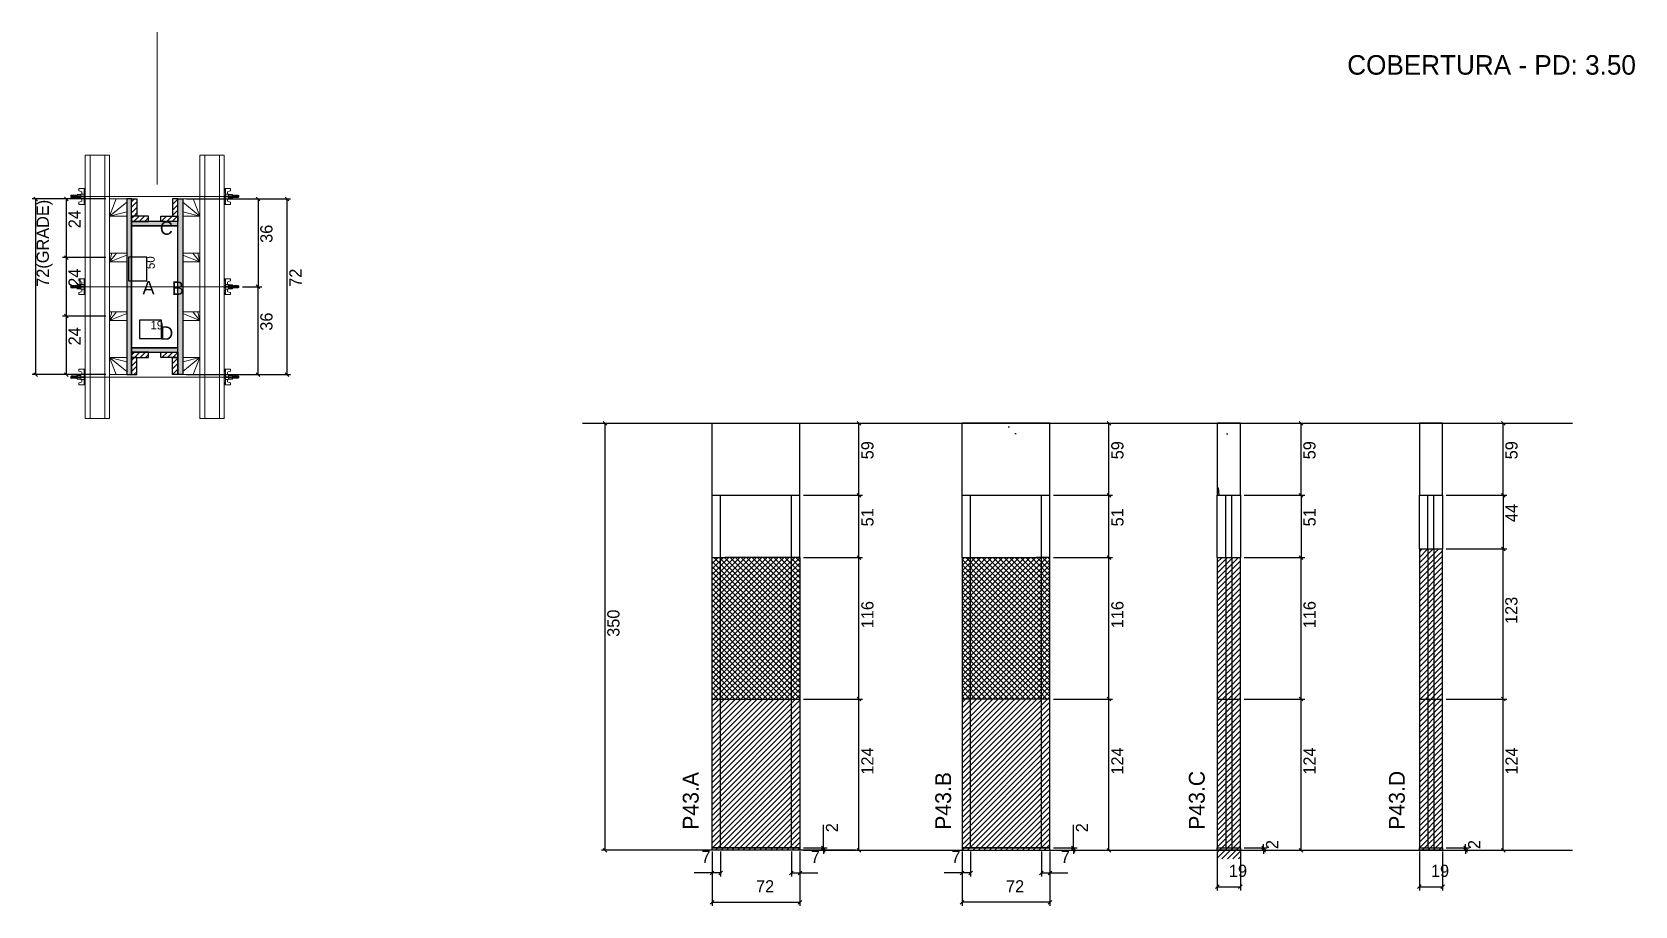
# Model space of a CAD drawing. Header units: metres. Extents: x 6101 to 7414, y 5457 to 6173.
import ezdxf

# ---------------------------------------------------------------- set-up
doc = ezdxf.new("R2010")
doc.units = ezdxf.units.M
for name, color, linetype in [('CHAPA', 7, 'Continuous'), ('COTA', 7, 'Continuous'), ('Hachura', 7, 'Continuous'), ('Madeira', 7, 'Continuous'), ('NIVEL 2° PAV.', 7, 'Continuous'), ('NOMENCLATURA', 7, 'Continuous'), ('Nível', 7, 'Continuous'), ('Painéis', 7, 'Continuous'), ('Perfil Metálico', 7, 'Continuous'), ('SARR_2.2x7', 7, 'Continuous'), ('SARRAFO', 7, 'Continuous'), ('Texto Seção', 7, 'Continuous'), ('TEXTO_GERAL', 7, 'Continuous')]:
    doc.layers.add(name, color=color, linetype=linetype)

msp = doc.modelspace()

# ---------------------------------------------------------------- hatches: boundary and pattern name
at = {"layer": 'COTA'}
h = msp.add_hatch(dxfattribs=at)
h.set_pattern_fill('AR-CONC')
h.paths.add_polyline_path([(6658, 5793.4), (6730, 5793.4), (6730, 5852.4), (6658, 5852.4), (6658, 5793.4)])
h = msp.add_hatch(dxfattribs=at)
h.set_pattern_fill('AR-CONC')
h.paths.add_polyline_path([(6862.9, 5793.4), (6934.9, 5793.4), (6934.9, 5852.4), (6862.9, 5852.4), (6862.9, 5793.4)])
h = msp.add_hatch(dxfattribs=at)
h.set_pattern_fill('AR-CONC')
h.paths.add_polyline_path([(7091.1, 5793.4), (7091.1, 5852.4), (7072.1, 5852.4), (7072.1, 5793.4), (7091.1, 5793.4)])
h = msp.add_hatch(dxfattribs=at)
h.set_pattern_fill('AR-CONC')
h.paths.add_polyline_path([(7256.7, 5793.4), (7256.7, 5852.4), (7237.7, 5852.4), (7237.7, 5793.4), (7256.7, 5793.4), (7256.7, 5793.4)])
at = {"layer": 'Hachura'}
h = msp.add_hatch(color=7, dxfattribs=at)
h.dxf.hatch_style = 1
h.paths.add_polyline_path([(6182.2, 6036.3), (6178.2, 6036.3), (6178.2, 5892.3), (6182.2, 5892.3), (6182.2, 6036.3)])
h = msp.add_hatch(color=7, dxfattribs=at)
h.dxf.hatch_style = 1
h.paths.add_polyline_path([(6182.2, 6036.3), (6178.2, 6036.3), (6178.2, 5892.3), (6182.2, 5892.3), (6182.2, 6036.3)])
h = msp.add_hatch(dxfattribs=at)
h.set_pattern_fill('ANSI31')
h.paths.add_polyline_path([(6182.2, 6022.3), (6186.6, 6022.3), (6186.6, 6036.3), (6182.2, 6036.3), (6182.2, 6022.3)])
h = msp.add_hatch(dxfattribs=at)
h.set_pattern_fill('ANSI31')
h.paths.add_polyline_path([(6220.2, 6022.3), (6215.8, 6022.3), (6215.8, 6036.3), (6220.2, 6036.3), (6220.2, 6022.3)])
h = msp.add_hatch(color=7, dxfattribs=at)
h.dxf.hatch_style = 1
h.paths.add_polyline_path([(6220.2, 6036.3), (6224.2, 6036.3), (6224.2, 5892.3), (6220.2, 5892.3), (6220.2, 6036.3)])
h = msp.add_hatch(color=7, dxfattribs=at)
h.dxf.hatch_style = 1
h.paths.add_polyline_path([(6220.2, 6036.3), (6224.2, 6036.3), (6224.2, 5892.3), (6220.2, 5892.3), (6220.2, 6036.3)])
h = msp.add_hatch(dxfattribs=at)
h.set_pattern_fill('ANSI31')
h.paths.add_polyline_path([(6182.2, 6017.9), (6182.2, 6022.3), (6196.2, 6022.3), (6196.2, 6017.9), (6182.2, 6017.9)])
h = msp.add_hatch(color=7, dxfattribs=at)
h.dxf.hatch_style = 1
h.paths.add_polyline_path([(6220.2, 6014.3), (6220.2, 6017.9), (6182.2, 6017.9), (6182.2, 6014.3), (6220.2, 6014.3)])
h = msp.add_hatch(color=7, dxfattribs=at)
h.dxf.hatch_style = 1
h.paths.add_polyline_path([(6220.2, 6014.3), (6220.2, 6017.9), (6182.2, 6017.9), (6182.2, 6014.3), (6220.2, 6014.3)])
h = msp.add_hatch(dxfattribs=at)
h.set_pattern_fill('ANSI31')
h.paths.add_polyline_path([(6220.2, 6017.9), (6220.2, 6022.3), (6206.2, 6022.3), (6206.2, 6017.9), (6220.2, 6017.9)])
h = msp.add_hatch(color=7, dxfattribs=at)
h.dxf.hatch_style = 1
h.paths.add_polyline_path([(6220.2, 5910.7), (6220.2, 5914.3), (6182.2, 5914.3), (6182.2, 5910.7), (6220.2, 5910.7)])
h = msp.add_hatch(color=7, dxfattribs=at)
h.dxf.hatch_style = 1
h.paths.add_polyline_path([(6220.2, 5910.7), (6220.2, 5914.3), (6182.2, 5914.3), (6182.2, 5910.7), (6220.2, 5910.7)])
h = msp.add_hatch(dxfattribs=at)
h.set_pattern_fill('ANSI31')
h.paths.add_polyline_path([(6182.2, 5906.3), (6182.2, 5910.7), (6196.2, 5910.7), (6196.2, 5906.3), (6182.2, 5906.3)])
h = msp.add_hatch(dxfattribs=at)
h.set_pattern_fill('ANSI31')
h.paths.add_polyline_path([(6182.2, 5906.3), (6186.6, 5906.3), (6186.6, 5892.3), (6182.2, 5892.3), (6182.2, 5906.3)])
h = msp.add_hatch(dxfattribs=at)
h.set_pattern_fill('ANSI31')
h.paths.add_polyline_path([(6220.2, 5906.3), (6220.2, 5910.7), (6206.2, 5910.7), (6206.2, 5906.3), (6220.2, 5906.3)])
h = msp.add_hatch(dxfattribs=at)
h.set_pattern_fill('ANSI31')
h.paths.add_polyline_path([(6220.2, 5906.3), (6215.8, 5906.3), (6215.8, 5892.3), (6220.2, 5892.3), (6220.2, 5906.3)])
h = msp.add_hatch(dxfattribs=at)
h.set_pattern_fill('ANSI37')
h.paths.add_polyline_path([(6730, 5742.4), (6658, 5742.4), (6658, 5626.4), (6730, 5626.4), (6730, 5742.4)])
h = msp.add_hatch(dxfattribs=at)
h.set_pattern_fill('ANSI37')
h.paths.add_polyline_path([(6934.9, 5742.4), (6862.9, 5742.4), (6862.9, 5626.4), (6934.9, 5626.4), (6934.9, 5742.4)])
h = msp.add_hatch(dxfattribs=at)
h.set_pattern_fill('ANSI31')
h.paths.add_polyline_path([(7091.1, 5742.4), (7072.1, 5742.4), (7072.1, 5495.4), (7091.1, 5495.4), (7091.1, 5742.4)])
h = msp.add_hatch(dxfattribs=at)
h.set_pattern_fill('ANSI31')
h.paths.add_polyline_path([(7256.7, 5749.4), (7237.7, 5749.4), (7237.7, 5502.4), (7256.7, 5502.4), (7256.7, 5749.4)])
h = msp.add_hatch(dxfattribs=at)
h.set_pattern_fill('ANSI31')
h.paths.add_polyline_path([(6730, 5626.4), (6658, 5626.4), (6658, 5502.4), (6730, 5502.4), (6730, 5626.4)])
h = msp.add_hatch(dxfattribs=at)
h.set_pattern_fill('ANSI31')
h.paths.add_polyline_path([(6934.9, 5626.4), (6862.9, 5626.4), (6862.9, 5502.4), (6934.9, 5502.4), (6934.9, 5626.4)])

# ---------------------------------------------------------------- linework, layer by layer
at = {"layer": 'CHAPA', "color": 1, "lineweight": 25}
for points in [[(6182.2, 6036.3), (6178.2, 6036.3), (6178.2, 5892.3), (6182.2, 5892.3)], [(6182.2, 6036.3), (6178.2, 6036.3), (6178.2, 5892.3), (6182.2, 5892.3)], [(6220.2, 6036.3), (6224.2, 6036.3), (6224.2, 5892.3), (6220.2, 5892.3)], [(6220.2, 6036.3), (6224.2, 6036.3), (6224.2, 5892.3), (6220.2, 5892.3)], [(6220.2, 6014.3), (6220.2, 6017.9), (6182.2, 6017.9), (6182.2, 6014.3)], [(6220.2, 6014.3), (6220.2, 6017.9), (6182.2, 6017.9), (6182.2, 6014.3)], [(6220.2, 5910.7), (6220.2, 5914.3), (6182.2, 5914.3), (6182.2, 5910.7)], [(6220.2, 5910.7), (6220.2, 5914.3), (6182.2, 5914.3), (6182.2, 5910.7)]]:
    msp.add_lwpolyline(points, close=True, dxfattribs=at)
at = {"layer": 'COTA', "color": 241, "lineweight": 25}
for p, q in [((6161.2, 6036.3), (6100.6, 6036.3)), ((6103.6, 5892.3), (6103.6, 6036.3)), ((6161.2, 6036.3), (6125.6, 6036.3)), ((6128.6, 6036.3), (6128.6, 5988.3)), ((6227.2, 6036.3), (6312.6, 6036.3)), ((6261.2, 6036.3), (6288.9, 6036.3)), ((6285.9, 6036.3), (6285.9, 5964.3)), ((6309.6, 5892.3), (6309.6, 6036.3)), ((6161.2, 5988.3), (6125.6, 5988.3)), ((6161.2, 5988.3), (6125.6, 5988.3)), ((6128.6, 5988.3), (6128.6, 5940.3)), ((6273, 5964.3), (6288.9, 5964.3)), ((6273, 5964.3), (6288.9, 5964.3)), ((6285.9, 5892.3), (6285.9, 5964.3)), ((6161.2, 5940.3), (6125.6, 5940.3)), ((6161.2, 5940.3), (6125.6, 5940.3)), ((6128.6, 5940.3), (6128.6, 5892.3)), ((6161.2, 5892.3), (6100.6, 5892.3)), ((6161.2, 5892.3), (6125.6, 5892.3)), ((6227.2, 5892.3), (6312.6, 5892.3)), ((6261.2, 5892.3), (6288.9, 5892.3)), ((6658, 5793.4), (6658, 5852.4)), ((6658, 5852.4), (6730, 5852.4)), ((6730, 5793.4), (6730, 5852.4)), ((6862.9, 5793.4), (6862.9, 5852.4)), ((6934.9, 5852.4), (6862.9, 5852.4)), ((6934.9, 5793.4), (6934.9, 5852.4))]:
    msp.add_line(p, q, dxfattribs=at)
at = {"layer": 'COTA', "color": 0, "lineweight": 25}
for p, q in [((6105.1, 6034.8), (6102.1, 6037.8)), ((6130.1, 6034.8), (6127.1, 6037.8)), ((6287.4, 6034.8), (6284.4, 6037.8)), ((6311.1, 6034.8), (6308.1, 6037.8)), ((6127.1, 5989.8), (6130.1, 5986.8)), ((6130.1, 5986.8), (6127.1, 5989.8)), ((6287.4, 5962.8), (6284.4, 5965.8)), ((6284.4, 5965.8), (6287.4, 5962.8)), ((6127.1, 5941.8), (6130.1, 5938.8)), ((6130.1, 5938.8), (6127.1, 5941.8)), ((6102.1, 5893.8), (6105.1, 5890.8)), ((6127.1, 5893.8), (6130.1, 5890.8)), ((6284.4, 5893.8), (6287.4, 5890.8)), ((6308.1, 5893.8), (6311.1, 5890.8)), ((6779.9, 5850.9), (6776.9, 5853.9)), ((6984.8, 5850.9), (6981.8, 5853.9)), ((7142.3, 5850.9), (7139.3, 5853.9)), ((7307.9, 5850.9), (7304.9, 5853.9)), ((6776.9, 5794.9), (6779.9, 5791.9)), ((6779.9, 5791.9), (6776.9, 5794.9)), ((6981.8, 5794.9), (6984.8, 5791.9)), ((6984.8, 5791.9), (6981.8, 5794.9)), ((7139.3, 5794.9), (7142.3, 5791.9)), ((7304.9, 5794.9), (7307.9, 5791.9)), ((6779.9, 5740.9), (6776.9, 5743.9)), ((6776.9, 5743.9), (6779.9, 5740.9)), ((6984.8, 5740.9), (6981.8, 5743.9)), ((6981.8, 5743.9), (6984.8, 5740.9)), ((7142.3, 5740.9), (7139.3, 5743.9)), ((7307.9, 5747.9), (7304.9, 5750.9)), ((6779.9, 5624.9), (6776.9, 5627.9)), ((6776.9, 5627.9), (6779.9, 5624.9)), ((6984.8, 5624.9), (6981.8, 5627.9)), ((6981.8, 5627.9), (6984.8, 5624.9)), ((7142.3, 5624.9), (7139.3, 5627.9)), ((7139.3, 5627.9), (7142.3, 5624.9)), ((7307.9, 5624.9), (7304.9, 5627.9)), ((7304.9, 5627.9), (7307.9, 5624.9)), ((6747.8, 5505.9), (6750.8, 5502.9)), ((6952.7, 5505.9), (6955.7, 5502.9)), ((7108.5, 5505.9), (7111.5, 5502.9)), ((7274.1, 5505.9), (7277.1, 5502.9)), ((6750.8, 5500.9), (6747.8, 5503.9)), ((6776.9, 5503.9), (6779.9, 5500.9)), ((6955.7, 5500.9), (6952.7, 5503.9)), ((6981.8, 5503.9), (6984.8, 5500.9)), ((7111.5, 5500.9), (7108.5, 5503.9)), ((7139.3, 5503.9), (7142.3, 5500.9)), ((7277.1, 5500.9), (7274.1, 5503.9)), ((7304.9, 5503.9), (7307.9, 5500.9)), ((6659.5, 5485.4), (6656.5, 5482.4)), ((6663.5, 5482.4), (6666.5, 5485.4)), ((6724.5, 5485.4), (6721.5, 5482.4)), ((6728.5, 5482.4), (6731.5, 5485.4)), ((6864.4, 5485.4), (6861.4, 5482.4)), ((6868.4, 5482.4), (6871.4, 5485.4)), ((6929.4, 5485.4), (6926.4, 5482.4)), ((6933.4, 5482.4), (6936.4, 5485.4)), ((7073.6, 5474), (7070.6, 5471)), ((7089.6, 5471), (7092.6, 5474)), ((7239.2, 5474), (7236.2, 5471)), ((7255.2, 5471), (7258.2, 5474)), ((6659.5, 5461.3), (6656.5, 5458.3)), ((6728.5, 5458.3), (6731.5, 5461.3)), ((6864.4, 5461.3), (6861.4, 5458.3)), ((6933.4, 5458.3), (6936.4, 5461.3))]:
    msp.add_line(p, q, dxfattribs=at)
at = {"layer": 'COTA', "color": 180, "lineweight": 25}
for p, q in [((6194.7, 5988.6), (6179.7, 5988.6)), ((6179.7, 5988.6), (6179.7, 5969.2)), ((6194.7, 5969.2), (6194.7, 5988.6)), ((6179.7, 5969.2), (6194.7, 5969.2)), ((6206.7, 5936.9), (6188.7, 5936.9)), ((6188.7, 5936.9), (6188.7, 5921.9)), ((6206.7, 5921.9), (6206.7, 5936.9)), ((6188.7, 5921.9), (6206.7, 5921.9))]:
    msp.add_line(p, q, dxfattribs=at)
at = {"layer": 'COTA', "color": 4, "lineweight": 25}
for p, q in [((6733, 5852.4), (6781.4, 5852.4)), ((6778.4, 5793.4), (6778.4, 5852.4)), ((6937.9, 5852.4), (6986.3, 5852.4)), ((6983.3, 5793.4), (6983.3, 5852.4)), ((7094.1, 5852.4), (7143.8, 5852.4)), ((7140.8, 5793.4), (7140.8, 5852.4)), ((7259.7, 5852.4), (7309.4, 5852.4)), ((7306.4, 5793.4), (7306.4, 5852.4)), ((6733, 5793.4), (6781.4, 5793.4)), ((6733, 5793.4), (6781.4, 5793.4)), ((6778.4, 5742.4), (6778.4, 5793.4)), ((6937.9, 5793.4), (6986.3, 5793.4)), ((6937.9, 5793.4), (6986.3, 5793.4)), ((6983.3, 5742.4), (6983.3, 5793.4)), ((7094.1, 5793.4), (7143.8, 5793.4)), ((7259.7, 5793.4), (7309.4, 5793.4)), ((6733, 5742.4), (6781.4, 5742.4)), ((6733, 5742.4), (6781.4, 5742.4)), ((6778.4, 5626.4), (6778.4, 5742.4)), ((6937.9, 5742.4), (6986.3, 5742.4)), ((6937.9, 5742.4), (6986.3, 5742.4)), ((6983.3, 5626.4), (6983.3, 5742.4)), ((7094.1, 5742.4), (7143.8, 5742.4)), ((7140.8, 5626.4), (7140.8, 5742.4)), ((7259.7, 5749.4), (7309.4, 5749.4)), ((7306.4, 5626.4), (7306.4, 5749.4)), ((6733, 5626.4), (6781.4, 5626.4)), ((6770.9, 5626.4), (6781.4, 5626.4)), ((6778.4, 5502.4), (6778.4, 5626.4)), ((6937.9, 5626.4), (6986.3, 5626.4)), ((6975.8, 5626.4), (6986.3, 5626.4)), ((6983.3, 5502.4), (6983.3, 5626.4)), ((7094.1, 5626.4), (7143.8, 5626.4)), ((7094.1, 5626.4), (7143.8, 5626.4)), ((7140.8, 5502.4), (7140.8, 5626.4)), ((7259.7, 5626.4), (7309.4, 5626.4)), ((7259.7, 5626.4), (7309.4, 5626.4)), ((7306.4, 5502.4), (7306.4, 5626.4)), ((6749.3, 5504.4), (6749.3, 5523.2)), ((6954.2, 5504.4), (6954.2, 5523.2)), ((7110, 5504.4), (7110, 5507.4)), ((7275.6, 5504.4), (7275.6, 5507.4)), ((6658, 5501.4), (6658, 5456.8)), ((6658, 5499.4), (6658, 5480.9)), ((6665, 5501.4), (6665, 5480.9)), ((6723, 5501.4), (6723, 5480.9)), ((6730, 5501.4), (6730, 5456.8)), ((6730, 5499.4), (6730, 5480.9)), ((6733, 5504.4), (6752.3, 5504.4)), ((6733, 5502.4), (6752.3, 5502.4)), ((6733, 5502.4), (6781.4, 5502.4)), ((6749.3, 5502.4), (6749.3, 5504.4)), ((6749.3, 5502.4), (6749.3, 5499.4)), ((6862.9, 5501.4), (6862.9, 5456.8)), ((6862.9, 5499.4), (6862.9, 5480.9)), ((6869.9, 5501.4), (6869.9, 5480.9)), ((6927.9, 5501.4), (6927.9, 5480.9)), ((6934.9, 5501.4), (6934.9, 5456.8)), ((6934.9, 5499.4), (6934.9, 5480.9)), ((6937.9, 5504.4), (6957.2, 5504.4)), ((6937.9, 5502.4), (6957.2, 5502.4)), ((6937.9, 5502.4), (6986.3, 5502.4)), ((6954.2, 5502.4), (6954.2, 5504.4)), ((6954.2, 5502.4), (6954.2, 5499.4)), ((7072.1, 5501.4), (7072.1, 5469.5)), ((7091.1, 5501.4), (7091.1, 5469.5)), ((7094.1, 5504.4), (7113, 5504.4)), ((7094.1, 5502.4), (7113, 5502.4)), ((7094.1, 5502.4), (7143.8, 5502.4)), ((7110, 5502.4), (7110, 5504.4)), ((7110, 5502.4), (7110, 5499.4)), ((7237.7, 5501.4), (7237.7, 5469.5)), ((7256.7, 5501.4), (7256.7, 5469.5)), ((7259.7, 5504.4), (7278.6, 5504.4)), ((7259.7, 5502.4), (7278.6, 5502.4)), ((7259.7, 5502.4), (7309.4, 5502.4)), ((7275.6, 5502.4), (7275.6, 5504.4)), ((7275.6, 5502.4), (7275.6, 5499.4)), ((6658, 5483.9), (6643.3, 5483.9)), ((6665, 5483.9), (6658, 5483.9)), ((6723, 5483.9), (6730, 5483.9)), ((6730, 5483.9), (6744.8, 5483.9)), ((6862.9, 5483.9), (6848.2, 5483.9)), ((6869.9, 5483.9), (6862.9, 5483.9)), ((6927.9, 5483.9), (6934.9, 5483.9)), ((6934.9, 5483.9), (6949.7, 5483.9)), ((7072.1, 5472.5), (7091.1, 5472.5)), ((7237.7, 5472.5), (7256.7, 5472.5)), ((6658, 5459.8), (6730, 5459.8)), ((6934.9, 5459.8), (6862.9, 5459.8))]:
    msp.add_line(p, q, dxfattribs=at)
at = {"layer": 'COTA', "color": 241, "lineweight": 25}
for points in [[(7091.1, 5793.4), (7091.1, 5852.4), (7072.1, 5852.4), (7072.1, 5793.4)], [(7256.7, 5793.4), (7256.7, 5852.4), (7237.7, 5852.4), (7237.7, 5793.4)]]:
    msp.add_lwpolyline(points, dxfattribs=at)
at = {"layer": 'Hachura', "color": 0, "lineweight": 9}
for p, q in [((6139, 6044.8), (6139, 6043.1)), ((6144.2, 6044.8), (6139.1, 6044.8)), ((6143.3, 6044.8), (6143.3, 6031.9)), ((6143.3, 6044.8), (6143.3, 6039.6)), ((6143.3, 6044.6), (6144.2, 6044.6)), ((6143.3, 6044.4), (6144.2, 6044.4)), ((6143.3, 6044.1), (6144.2, 6044.1)), ((6143.3, 6043.6), (6144.2, 6043.6)), ((6144.2, 6031.9), (6144.2, 6044.8)), ((6258.2, 6031.9), (6258.2, 6044.8)), ((6258.2, 6044.8), (6263.3, 6044.8)), ((6259.1, 6044.6), (6258.2, 6044.6)), ((6259.1, 6044.4), (6258.2, 6044.4)), ((6259.1, 6044.1), (6258.2, 6044.1)), ((6259.1, 6043.6), (6258.2, 6043.6)), ((6259.1, 6044.8), (6259.1, 6031.9)), ((6259.1, 6044.8), (6259.1, 6039.6)), ((6263.4, 6044.8), (6263.4, 6043.1)), ((6132.7, 6039.4), (6132.4, 6039.1)), ((6132.4, 6039.1), (6132.4, 6037.8)), ((6132.7, 6037.4), (6132.4, 6037.8)), ((6133, 6039.4), (6132.7, 6039.4)), ((6132.7, 6037.4), (6132.7, 6039.4)), ((6133.4, 6037.4), (6132.7, 6038.7)), ((6133.3, 6037.3), (6132.7, 6038.5)), ((6132.7, 6038), (6133.1, 6037.3)), ((6132.7, 6037.7), (6132.9, 6037.4)), ((6133, 6039.4), (6134, 6037.4)), ((6133, 6039.4), (6134, 6037.4)), ((6133.1, 6039.4), (6134.2, 6037.3)), ((6134.4, 6037.3), (6133.4, 6039.5)), ((6133.4, 6037.4), (6134, 6037.4)), ((6134.2, 6039.4), (6133.6, 6039.4)), ((6134.5, 6037.4), (6133.6, 6039.4)), ((6134.2, 6039.4), (6135.2, 6037.4)), ((6134.3, 6039.4), (6135.4, 6037.3)), ((6135.6, 6037.3), (6134.5, 6039.5)), ((6135.2, 6037.4), (6134.5, 6037.4)), ((6135.4, 6039.4), (6134.7, 6039.4)), ((6135.7, 6037.4), (6134.7, 6039.4)), ((6134.9, 6039.4), (6134.7, 6039.4)), ((6135.4, 6039.4), (6136.3, 6037.4)), ((6135.5, 6039.4), (6136.5, 6037.3)), ((6136.8, 6037.3), (6135.7, 6039.5)), ((6135.9, 6037.4), (6135.7, 6037.4)), ((6136.5, 6039.4), (6135.9, 6039.4)), ((6136.8, 6037.4), (6135.9, 6039.4)), ((6135.9, 6037.4), (6136.3, 6037.4)), ((6136.5, 6039.4), (6137.5, 6037.4)), ((6136.8, 6037.4), (6137.5, 6037.4)), ((6137.5, 6038.2), (6136.9, 6039.5)), ((6137.5, 6038.5), (6137, 6039.4)), ((6137.5, 6039.4), (6137, 6039.4)), ((6137.5, 6036.7), (6137.5, 6040)), ((6137.5, 6040), (6140.7, 6040)), ((6137.5, 6039), (6140.7, 6039)), ((6137.5, 6037.4), (6140.7, 6037.4)), ((6140.7, 6036.7), (6137.5, 6036.7)), ((6137.6, 6036.7), (6137.6, 6040)), ((6139, 6043.1), (6141.3, 6042.5)), ((6139, 6033.6), (6141.3, 6034.1)), ((6139, 6031.9), (6139, 6033.6)), ((6143.3, 6031.9), (6139, 6031.9)), ((6140.7, 6040.3), (6140.7, 6036.4)), ((6143.3, 6040.3), (6140.7, 6040.3)), ((6140.7, 6036.4), (6140.7, 6036.7)), ((6140.7, 6036.4), (6140.7, 6036.7)), ((6140.7, 6036.4), (6143.3, 6036.4)), ((6143.3, 6038.7), (6141.3, 6038.7)), ((6141.3, 6038.1), (6143.3, 6038.1)), ((6141.5, 6042.2), (6141.5, 6040.3)), ((6141.5, 6034.5), (6141.5, 6036.4)), ((6143.3, 6042.8), (6144.2, 6042.8)), ((6143.3, 6041.4), (6144.2, 6041.4)), ((6143.3, 6038.3), (6143.3, 6040.3)), ((6143.3, 6039.6), (6143.3, 6039)), ((6143.3, 6038.3), (6144.2, 6038.3)), ((6143.3, 6035.3), (6144.2, 6035.3)), ((6143.3, 6033.9), (6144.2, 6033.9)), ((6143.3, 6033), (6144.2, 6033)), ((6143.3, 6032.6), (6144.2, 6032.6)), ((6143.3, 6032.2), (6144.2, 6032.2)), ((6143.3, 6032), (6144.2, 6032)), ((6143.3, 6031.9), (6144.2, 6031.9)), ((6143.6, 6039.3), (6143.4, 6039.3)), ((6143.4, 6037.4), (6143.9, 6037.4)), ((6144.1, 6039.3), (6143.6, 6039.3)), ((6144.2, 6032.8), (6144.2, 6040.7)), ((6259.1, 6042.8), (6258.2, 6042.8)), ((6259.1, 6041.4), (6258.2, 6041.4)), ((6258.2, 6032.8), (6258.2, 6040.7)), ((6259.1, 6038.3), (6258.2, 6038.3)), ((6259.1, 6035.3), (6258.2, 6035.3)), ((6259.1, 6033.9), (6258.2, 6033.9)), ((6259.1, 6033), (6258.2, 6033)), ((6259.1, 6032.6), (6258.2, 6032.6)), ((6259.1, 6032.2), (6258.2, 6032.2)), ((6259.1, 6032), (6258.2, 6032)), ((6259.1, 6031.9), (6258.2, 6031.9)), ((6258.4, 6039.3), (6258.8, 6039.3)), ((6259, 6037.4), (6258.5, 6037.4)), ((6258.8, 6039.3), (6259, 6039.3)), ((6259.1, 6038.3), (6259.1, 6040.3)), ((6259.1, 6040.3), (6261.7, 6040.3)), ((6259.1, 6039.6), (6259.1, 6039)), ((6259.1, 6038.7), (6261.1, 6038.7)), ((6261.1, 6038.1), (6259.1, 6038.1)), ((6261.7, 6036.4), (6259.1, 6036.4)), ((6259.1, 6031.9), (6263.4, 6031.9)), ((6260.9, 6042.2), (6260.9, 6040.3)), ((6260.9, 6034.5), (6260.9, 6036.4)), ((6263.4, 6043.1), (6261.2, 6042.5)), ((6263.4, 6033.6), (6261.2, 6034.1)), ((6261.7, 6040.3), (6261.7, 6036.4)), ((6264.9, 6040), (6261.7, 6040)), ((6264.9, 6039), (6261.7, 6039)), ((6264.9, 6037.4), (6261.7, 6037.4)), ((6261.7, 6036.7), (6264.9, 6036.7)), ((6261.7, 6036.4), (6261.7, 6036.7)), ((6261.7, 6036.4), (6261.7, 6036.7)), ((6263.4, 6031.9), (6263.4, 6033.6)), ((6264.8, 6036.7), (6264.8, 6040)), ((6264.9, 6036.7), (6264.9, 6040)), ((6264.9, 6038.2), (6265.5, 6039.5)), ((6265.9, 6039.4), (6264.9, 6037.4)), ((6264.9, 6038.5), (6265.4, 6039.4)), ((6264.9, 6039.4), (6265.4, 6039.4)), ((6265.6, 6037.4), (6264.9, 6037.4)), ((6265.6, 6037.3), (6266.7, 6039.5)), ((6265.6, 6037.4), (6266.5, 6039.4)), ((6265.9, 6039.4), (6266.5, 6039.4)), ((6266.9, 6039.4), (6265.9, 6037.3)), ((6267, 6039.4), (6266.1, 6037.4)), ((6266.5, 6037.4), (6266.1, 6037.4)), ((6266.5, 6037.4), (6266.7, 6037.4)), ((6266.7, 6037.4), (6267.7, 6039.4)), ((6266.8, 6037.3), (6267.9, 6039.5)), ((6267, 6039.4), (6267.7, 6039.4)), ((6268.1, 6039.4), (6267, 6037.3)), ((6268.2, 6039.4), (6267.2, 6037.4)), ((6267.2, 6037.4), (6267.9, 6037.4)), ((6267.5, 6039.4), (6267.7, 6039.4)), ((6267.9, 6037.4), (6268.8, 6039.4)), ((6268, 6037.3), (6269, 6039.5)), ((6268.2, 6039.4), (6268.8, 6039.4)), ((6269.3, 6039.4), (6268.2, 6037.3)), ((6269.4, 6039.4), (6268.4, 6037.4)), ((6269.4, 6039.4), (6268.4, 6037.4)), ((6269, 6037.4), (6268.4, 6037.4)), ((6269, 6037.4), (6269.7, 6038.7)), ((6269.1, 6037.3), (6269.7, 6038.5)), ((6269.7, 6038), (6269.3, 6037.3)), ((6269.4, 6039.4), (6269.7, 6039.4)), ((6269.7, 6037.7), (6269.6, 6037.4)), ((6269.7, 6039.4), (6270, 6039.1)), ((6269.7, 6037.4), (6269.7, 6039.4)), ((6269.7, 6037.4), (6270, 6037.8)), ((6270, 6039.1), (6270, 6037.8)), ((6132.7, 5965.4), (6132.4, 5965.1)), ((6132.4, 5965.1), (6132.4, 5963.8)), ((6133, 5965.4), (6132.7, 5965.4)), ((6132.7, 5963.4), (6132.7, 5965.4)), ((6133.4, 5963.4), (6132.7, 5964.7)), ((6133, 5965.4), (6134, 5963.4)), ((6133, 5965.4), (6134, 5963.4)), ((6133.1, 5965.4), (6134.2, 5963.3)), ((6134.4, 5963.3), (6133.4, 5965.5)), ((6134.2, 5965.4), (6133.6, 5965.4)), ((6134.5, 5963.4), (6133.6, 5965.4)), ((6134.2, 5965.4), (6135.2, 5963.4)), ((6134.3, 5965.4), (6135.4, 5963.3)), ((6135.6, 5963.3), (6134.5, 5965.5)), ((6135.4, 5965.4), (6134.7, 5965.4)), ((6135.7, 5963.4), (6134.7, 5965.4)), ((6134.9, 5965.4), (6134.7, 5965.4)), ((6135.4, 5965.4), (6136.3, 5963.4)), ((6135.5, 5965.4), (6136.5, 5963.3)), ((6136.8, 5963.3), (6135.7, 5965.5)), ((6136.5, 5965.4), (6135.9, 5965.4)), ((6136.8, 5963.4), (6135.9, 5965.4)), ((6136.5, 5965.4), (6137.5, 5963.4)), ((6137.5, 5964.2), (6136.9, 5965.5)), ((6137.5, 5964.5), (6137, 5965.4)), ((6137.5, 5965.4), (6137, 5965.4)), ((6137.5, 5962.7), (6137.5, 5966)), ((6137.5, 5966), (6140.7, 5966)), ((6137.5, 5965), (6140.7, 5965)), ((6137.6, 5962.7), (6137.6, 5966)), ((6139, 5970.8), (6139, 5969.1)), ((6139, 5969.1), (6141.3, 5968.5)), ((6144.2, 5970.8), (6139.1, 5970.8)), ((6140.7, 5966.3), (6140.7, 5962.4)), ((6143.3, 5966.3), (6140.7, 5966.3)), ((6143.3, 5964.7), (6141.3, 5964.7)), ((6141.5, 5968.2), (6141.5, 5966.3)), ((6143.3, 5970.8), (6143.3, 5957.9)), ((6143.3, 5970.8), (6143.3, 5965.6)), ((6143.3, 5970.6), (6144.2, 5970.6)), ((6143.3, 5970.4), (6144.2, 5970.4)), ((6143.3, 5970.1), (6144.2, 5970.1)), ((6143.3, 5969.6), (6144.2, 5969.6)), ((6143.3, 5968.8), (6144.2, 5968.8)), ((6143.3, 5967.4), (6144.2, 5967.4)), ((6143.3, 5964.3), (6143.3, 5966.3)), ((6143.3, 5965.6), (6143.3, 5965)), ((6143.6, 5965.3), (6143.4, 5965.3)), ((6144.1, 5965.3), (6143.6, 5965.3)), ((6144.2, 5957.9), (6144.2, 5970.8)), ((6144.2, 5958.8), (6144.2, 5966.7)), ((6258.2, 5957.9), (6258.2, 5970.8)), ((6258.2, 5970.8), (6263.3, 5970.8)), ((6259.1, 5970.6), (6258.2, 5970.6)), ((6259.1, 5970.4), (6258.2, 5970.4)), ((6259.1, 5970.1), (6258.2, 5970.1)), ((6259.1, 5969.6), (6258.2, 5969.6)), ((6259.1, 5968.8), (6258.2, 5968.8)), ((6259.1, 5967.4), (6258.2, 5967.4)), ((6258.2, 5958.8), (6258.2, 5966.7)), ((6258.4, 5965.3), (6258.8, 5965.3)), ((6258.8, 5965.3), (6259, 5965.3)), ((6259.1, 5970.8), (6259.1, 5957.9)), ((6259.1, 5970.8), (6259.1, 5965.6)), ((6259.1, 5964.3), (6259.1, 5966.3)), ((6259.1, 5966.3), (6261.7, 5966.3)), ((6259.1, 5965.6), (6259.1, 5965)), ((6259.1, 5964.7), (6261.1, 5964.7)), ((6260.9, 5968.2), (6260.9, 5966.3)), ((6263.4, 5969.1), (6261.2, 5968.5)), ((6261.7, 5966.3), (6261.7, 5962.4)), ((6264.9, 5966), (6261.7, 5966)), ((6264.9, 5965), (6261.7, 5965)), ((6263.4, 5970.8), (6263.4, 5969.1)), ((6264.8, 5962.7), (6264.8, 5966)), ((6264.9, 5962.7), (6264.9, 5966)), ((6264.9, 5964.2), (6265.5, 5965.5)), ((6265.9, 5965.4), (6264.9, 5963.4)), ((6264.9, 5964.5), (6265.4, 5965.4)), ((6264.9, 5965.4), (6265.4, 5965.4)), ((6265.6, 5963.3), (6266.7, 5965.5)), ((6265.6, 5963.4), (6266.5, 5965.4)), ((6265.9, 5965.4), (6266.5, 5965.4)), ((6266.9, 5965.4), (6265.9, 5963.3)), ((6267, 5965.4), (6266.1, 5963.4)), ((6266.7, 5963.4), (6267.7, 5965.4)), ((6266.8, 5963.3), (6267.9, 5965.5)), ((6267, 5965.4), (6267.7, 5965.4)), ((6268.1, 5965.4), (6267, 5963.3)), ((6268.2, 5965.4), (6267.2, 5963.4)), ((6267.5, 5965.4), (6267.7, 5965.4)), ((6267.9, 5963.4), (6268.8, 5965.4)), ((6268, 5963.3), (6269, 5965.5)), ((6268.2, 5965.4), (6268.8, 5965.4)), ((6269.3, 5965.4), (6268.2, 5963.3)), ((6269.4, 5965.4), (6268.4, 5963.4)), ((6269.4, 5965.4), (6268.4, 5963.4)), ((6269, 5963.4), (6269.7, 5964.7)), ((6269.4, 5965.4), (6269.7, 5965.4)), ((6269.7, 5965.4), (6270, 5965.1)), ((6269.7, 5963.4), (6269.7, 5965.4)), ((6270, 5965.1), (6270, 5963.8)), ((6132.7, 5963.4), (6132.4, 5963.8)), ((6133.3, 5963.3), (6132.7, 5964.5)), ((6132.7, 5964), (6133.1, 5963.3)), ((6132.7, 5963.7), (6132.9, 5963.4)), ((6133.4, 5963.4), (6134, 5963.4)), ((6135.2, 5963.4), (6134.5, 5963.4)), ((6135.9, 5963.4), (6135.7, 5963.4)), ((6135.9, 5963.4), (6136.3, 5963.4)), ((6136.8, 5963.4), (6137.5, 5963.4)), ((6137.5, 5963.4), (6140.7, 5963.4)), ((6140.7, 5962.7), (6137.5, 5962.7)), ((6139, 5959.6), (6141.3, 5960.1)), ((6139, 5957.9), (6139, 5959.6)), ((6143.3, 5957.9), (6139, 5957.9)), ((6140.7, 5962.4), (6140.7, 5962.7)), ((6140.7, 5962.4), (6140.7, 5962.7)), ((6140.7, 5962.4), (6143.3, 5962.4)), ((6141.3, 5964.1), (6143.3, 5964.1)), ((6141.5, 5960.5), (6141.5, 5962.4)), ((6143.3, 5964.3), (6144.2, 5964.3)), ((6143.3, 5961.3), (6144.2, 5961.3)), ((6143.3, 5959.9), (6144.2, 5959.9)), ((6143.3, 5959), (6144.2, 5959)), ((6143.3, 5958.6), (6144.2, 5958.6)), ((6143.3, 5958.2), (6144.2, 5958.2)), ((6143.3, 5958), (6144.2, 5958)), ((6143.3, 5957.9), (6144.2, 5957.9)), ((6143.4, 5963.4), (6143.9, 5963.4)), ((6259.1, 5964.3), (6258.2, 5964.3)), ((6259.1, 5961.3), (6258.2, 5961.3)), ((6259.1, 5959.9), (6258.2, 5959.9)), ((6259.1, 5959), (6258.2, 5959)), ((6259.1, 5958.6), (6258.2, 5958.6)), ((6259.1, 5958.2), (6258.2, 5958.2)), ((6259.1, 5958), (6258.2, 5958)), ((6259.1, 5957.9), (6258.2, 5957.9)), ((6259, 5963.4), (6258.5, 5963.4)), ((6261.1, 5964.1), (6259.1, 5964.1)), ((6261.7, 5962.4), (6259.1, 5962.4)), ((6259.1, 5957.9), (6263.4, 5957.9)), ((6260.9, 5960.5), (6260.9, 5962.4)), ((6263.4, 5959.6), (6261.2, 5960.1)), ((6264.9, 5963.4), (6261.7, 5963.4)), ((6261.7, 5962.7), (6264.9, 5962.7)), ((6261.7, 5962.4), (6261.7, 5962.7)), ((6261.7, 5962.4), (6261.7, 5962.7)), ((6263.4, 5957.9), (6263.4, 5959.6)), ((6265.6, 5963.4), (6264.9, 5963.4)), ((6266.5, 5963.4), (6266.1, 5963.4)), ((6266.5, 5963.4), (6266.7, 5963.4)), ((6267.2, 5963.4), (6267.9, 5963.4)), ((6269, 5963.4), (6268.4, 5963.4)), ((6269.1, 5963.3), (6269.7, 5964.5)), ((6269.7, 5964), (6269.3, 5963.3)), ((6269.7, 5963.7), (6269.6, 5963.4)), ((6269.7, 5963.4), (6270, 5963.8)), ((6132.7, 5891.2), (6132.4, 5890.9)), ((6132.4, 5889.6), (6132.4, 5890.9)), ((6132.7, 5889.3), (6132.4, 5889.6)), ((6132.7, 5890.7), (6133.1, 5891.4)), ((6133.3, 5891.3), (6132.7, 5890.2)), ((6132.7, 5891), (6132.9, 5891.2)), ((6133.4, 5891.2), (6132.7, 5889.9)), ((6132.7, 5891.2), (6132.7, 5889.3)), ((6133, 5889.3), (6132.7, 5889.3)), ((6133, 5889.3), (6134, 5891.2)), ((6133, 5889.3), (6134, 5891.2)), ((6133.1, 5889.2), (6134.2, 5891.4)), ((6134.4, 5891.3), (6133.4, 5889.2)), ((6133.4, 5891.2), (6134, 5891.2)), ((6134.5, 5891.2), (6133.6, 5889.3)), ((6134.2, 5889.3), (6133.6, 5889.3)), ((6134.2, 5889.3), (6135.2, 5891.2)), ((6134.3, 5889.2), (6135.4, 5891.4)), ((6135.6, 5891.3), (6134.5, 5889.2)), ((6135.2, 5891.2), (6134.5, 5891.2)), ((6135.7, 5891.2), (6134.7, 5889.3)), ((6135.4, 5889.3), (6134.7, 5889.3)), ((6134.9, 5889.3), (6134.7, 5889.3)), ((6135.4, 5889.3), (6136.3, 5891.2)), ((6135.5, 5889.2), (6136.5, 5891.4)), ((6136.8, 5891.3), (6135.7, 5889.2)), ((6135.9, 5891.2), (6135.7, 5891.2)), ((6135.9, 5891.2), (6136.3, 5891.2)), ((6136.8, 5891.2), (6135.9, 5889.3)), ((6136.5, 5889.3), (6135.9, 5889.3)), ((6136.5, 5889.3), (6137.5, 5891.2)), ((6136.8, 5891.2), (6137.5, 5891.2)), ((6137.5, 5890.5), (6136.9, 5889.2)), ((6137.5, 5890.2), (6137, 5889.3)), ((6137.5, 5889.3), (6137, 5889.3)), ((6137.5, 5892), (6137.5, 5888.7)), ((6140.7, 5892), (6137.5, 5892)), ((6137.5, 5891.2), (6140.7, 5891.2)), ((6137.5, 5889.7), (6140.7, 5889.7)), ((6137.5, 5888.7), (6140.7, 5888.7)), ((6137.6, 5892), (6137.6, 5888.7)), ((6143.3, 5896.8), (6139, 5896.8)), ((6139, 5896.8), (6139, 5895.1)), ((6139, 5895.1), (6141.3, 5894.5)), ((6139, 5885.6), (6141.3, 5886.1)), ((6140.7, 5888.4), (6140.7, 5892.3)), ((6140.7, 5892.3), (6143.3, 5892.3)), ((6140.7, 5892.3), (6140.7, 5892)), ((6140.7, 5892.3), (6140.7, 5892)), ((6143.3, 5888.4), (6140.7, 5888.4)), ((6141.3, 5890.5), (6143.3, 5890.5)), ((6143.3, 5890), (6141.3, 5890)), ((6141.5, 5894.2), (6141.5, 5892.3)), ((6141.5, 5886.5), (6141.5, 5888.4)), ((6143.3, 5883.9), (6143.3, 5896.8)), ((6143.3, 5896.8), (6144.2, 5896.8)), ((6143.3, 5896.6), (6144.2, 5896.6)), ((6143.3, 5896.4), (6144.2, 5896.4)), ((6143.3, 5896.1), (6144.2, 5896.1)), ((6143.3, 5895.6), (6144.2, 5895.6)), ((6143.3, 5894.8), (6144.2, 5894.8)), ((6143.3, 5893.4), (6144.2, 5893.4)), ((6143.3, 5890.3), (6143.3, 5888.4)), ((6143.3, 5890.3), (6144.2, 5890.3)), ((6143.3, 5889), (6143.3, 5889.7)), ((6143.3, 5883.9), (6143.3, 5889)), ((6143.3, 5887.3), (6144.2, 5887.3)), ((6143.3, 5885.9), (6144.2, 5885.9)), ((6143.4, 5891.3), (6143.9, 5891.3)), ((6143.6, 5889.4), (6143.4, 5889.4)), ((6144.1, 5889.4), (6143.6, 5889.4)), ((6144.2, 5896.8), (6144.2, 5883.9)), ((6144.2, 5895.8), (6144.2, 5888)), ((6258.2, 5896.8), (6258.2, 5883.9)), ((6259.1, 5896.8), (6258.2, 5896.8)), ((6259.1, 5896.6), (6258.2, 5896.6)), ((6259.1, 5896.4), (6258.2, 5896.4)), ((6259.1, 5896.1), (6258.2, 5896.1)), ((6258.2, 5895.8), (6258.2, 5888)), ((6259.1, 5895.6), (6258.2, 5895.6)), ((6259.1, 5894.8), (6258.2, 5894.8)), ((6259.1, 5893.4), (6258.2, 5893.4)), ((6259.1, 5890.3), (6258.2, 5890.3)), ((6259.1, 5887.3), (6258.2, 5887.3)), ((6259.1, 5885.9), (6258.2, 5885.9)), ((6258.4, 5889.4), (6258.8, 5889.4)), ((6259, 5891.3), (6258.5, 5891.3)), ((6258.8, 5889.4), (6259, 5889.4)), ((6259.1, 5883.9), (6259.1, 5896.8)), ((6259.1, 5896.8), (6263.4, 5896.8)), ((6261.7, 5892.3), (6259.1, 5892.3)), ((6261.1, 5890.5), (6259.1, 5890.5)), ((6259.1, 5890.3), (6259.1, 5888.4)), ((6259.1, 5890), (6261.1, 5890)), ((6259.1, 5889), (6259.1, 5889.7)), ((6259.1, 5883.9), (6259.1, 5889)), ((6259.1, 5888.4), (6261.7, 5888.4)), ((6260.9, 5894.2), (6260.9, 5892.3)), ((6260.9, 5886.5), (6260.9, 5888.4)), ((6263.4, 5895.1), (6261.2, 5894.5)), ((6263.4, 5885.6), (6261.2, 5886.1)), ((6261.7, 5888.4), (6261.7, 5892.3)), ((6261.7, 5892.3), (6261.7, 5892)), ((6261.7, 5892.3), (6261.7, 5892)), ((6261.7, 5892), (6264.9, 5892)), ((6264.9, 5891.2), (6261.7, 5891.2)), ((6264.9, 5889.7), (6261.7, 5889.7)), ((6264.9, 5888.7), (6261.7, 5888.7)), ((6263.4, 5896.8), (6263.4, 5895.1)), ((6264.8, 5892), (6264.8, 5888.7)), ((6264.9, 5892), (6264.9, 5888.7)), ((6265.6, 5891.2), (6264.9, 5891.2)), ((6265.9, 5889.3), (6264.9, 5891.2)), ((6264.9, 5890.5), (6265.5, 5889.2)), ((6264.9, 5890.2), (6265.4, 5889.3)), ((6264.9, 5889.3), (6265.4, 5889.3)), ((6265.6, 5891.3), (6266.7, 5889.2)), ((6265.6, 5891.2), (6266.5, 5889.3)), ((6266.9, 5889.2), (6265.9, 5891.4)), ((6265.9, 5889.3), (6266.5, 5889.3)), ((6266.5, 5891.2), (6266.1, 5891.2)), ((6267, 5889.3), (6266.1, 5891.2)), ((6266.5, 5891.2), (6266.7, 5891.2)), ((6266.7, 5891.2), (6267.7, 5889.3)), ((6266.8, 5891.3), (6267.9, 5889.2)), ((6268.1, 5889.2), (6267, 5891.4)), ((6267, 5889.3), (6267.7, 5889.3)), ((6267.2, 5891.2), (6267.9, 5891.2)), ((6268.2, 5889.3), (6267.2, 5891.2)), ((6267.5, 5889.3), (6267.7, 5889.3)), ((6267.9, 5891.2), (6268.8, 5889.3)), ((6268, 5891.3), (6269, 5889.2)), ((6269.3, 5889.2), (6268.2, 5891.4)), ((6268.2, 5889.3), (6268.8, 5889.3)), ((6269.4, 5889.3), (6268.4, 5891.2)), ((6269, 5891.2), (6268.4, 5891.2)), ((6269.4, 5889.3), (6268.4, 5891.2)), ((6269, 5891.2), (6269.7, 5889.9)), ((6269.1, 5891.3), (6269.7, 5890.2)), ((6269.7, 5890.7), (6269.3, 5891.4)), ((6269.4, 5889.3), (6269.7, 5889.3)), ((6269.7, 5891), (6269.6, 5891.2)), ((6269.7, 5891.2), (6270, 5890.9)), ((6269.7, 5891.2), (6269.7, 5889.3)), ((6269.7, 5889.3), (6270, 5889.6)), ((6270, 5889.6), (6270, 5890.9)), ((6139, 5883.9), (6139, 5885.6)), ((6144.2, 5883.9), (6139.1, 5883.9)), ((6143.3, 5885), (6144.2, 5885)), ((6143.3, 5884.6), (6144.2, 5884.6)), ((6143.3, 5884.2), (6144.2, 5884.2)), ((6143.3, 5884), (6144.2, 5884)), ((6259.1, 5885), (6258.2, 5885)), ((6259.1, 5884.6), (6258.2, 5884.6)), ((6259.1, 5884.2), (6258.2, 5884.2)), ((6259.1, 5884), (6258.2, 5884)), ((6258.2, 5883.9), (6263.3, 5883.9)), ((6263.4, 5883.9), (6263.4, 5885.6))]:
    msp.add_line(p, q, dxfattribs=at)
at = {"layer": 'Hachura', "color": 251, "lineweight": 9}
for p, q in [((6269, 6038.3), (6137.2, 6038.3)), ((6269, 5964.3), (6137.2, 5964.3)), ((6269, 5890.3), (6137.2, 5890.3))]:
    msp.add_line(p, q, dxfattribs=at)
at = {"layer": 'Madeira', "color": 126, "lineweight": 18}
for p, q in [((6164.2, 6022.3), (6169.6, 6036.3)), ((6164.2, 6022.3), (6178.2, 6033.8)), ((6238.2, 6022.3), (6224.2, 6033.8)), ((6238.2, 6022.3), (6232.8, 6036.3)), ((6164.2, 6022.3), (6178.2, 6025.8)), ((6238.2, 6022.3), (6224.2, 6025.8)), ((6164.2, 5984.8), (6169.9, 5991.8)), ((6164.2, 5984.8), (6165.9, 5991.8)), ((6238.2, 5984.8), (6232.5, 5991.8)), ((6238.2, 5984.8), (6236.5, 5991.8)), ((6164.2, 5984.8), (6178.2, 5990.3)), ((6238.2, 5984.8), (6224.2, 5990.3)), ((6164.2, 5936.8), (6169.9, 5943.8)), ((6164.2, 5936.8), (6165.9, 5943.8)), ((6164.2, 5936.8), (6178.2, 5942.3)), ((6238.2, 5936.8), (6224.2, 5942.3)), ((6238.2, 5936.8), (6232.5, 5943.8)), ((6238.2, 5936.8), (6236.5, 5943.8)), ((6164.2, 5906.3), (6178.2, 5894.8)), ((6164.2, 5906.3), (6178.2, 5902.9)), ((6164.2, 5906.3), (6169.6, 5892.3)), ((6238.2, 5906.3), (6224.2, 5894.8)), ((6238.2, 5906.3), (6224.2, 5902.9)), ((6238.2, 5906.3), (6232.8, 5892.3))]:
    msp.add_line(p, q, dxfattribs=at)
for points in [[(6164.2, 5892.3), (6178.2, 5892.3), (6178.2, 6036.3), (6164.2, 6036.3)], [(6164.2, 6022.3), (6178.2, 6022.3), (6178.2, 6036.3), (6164.2, 6036.3)], [(6238.2, 5892.3), (6224.2, 5892.3), (6224.2, 6036.3), (6238.2, 6036.3)], [(6238.2, 6022.3), (6224.2, 6022.3), (6224.2, 6036.3), (6238.2, 6036.3)], [(6164.2, 5984.8), (6164.2, 5991.8), (6178.2, 5991.8), (6178.2, 5984.8)], [(6238.2, 5984.8), (6238.2, 5991.8), (6224.2, 5991.8), (6224.2, 5984.8)], [(6164.2, 5936.8), (6164.2, 5943.8), (6178.2, 5943.8), (6178.2, 5936.8)], [(6238.2, 5936.8), (6238.2, 5943.8), (6224.2, 5943.8), (6224.2, 5936.8)], [(6164.2, 5906.3), (6178.2, 5906.3), (6178.2, 5892.3), (6164.2, 5892.3)], [(6238.2, 5906.3), (6224.2, 5906.3), (6224.2, 5892.3), (6238.2, 5892.3)]]:
    msp.add_lwpolyline(points, close=True, dxfattribs=at)
at = {"layer": 'NIVEL 2° PAV.', "color": 4, "lineweight": 25}
for p, q in [((6567.1, 5852.4), (6573.3, 5852.4)), ((6570.3, 5502.4), (6570.3, 5852.4)), ((6775.6, 5502.4), (6567.3, 5502.4))]:
    msp.add_line(p, q, dxfattribs=at)
at = {"layer": 'NIVEL 2° PAV.', "color": 0, "lineweight": 25}
for p, q in [((6571.8, 5850.9), (6568.8, 5853.9)), ((6568.8, 5503.9), (6571.8, 5500.9))]:
    msp.add_line(p, q, dxfattribs=at)
at = {"layer": 'Nível', "color": 4, "lineweight": 25}
for p, q in [((6551.7, 5852.4), (7363.2, 5852.4)), ((6778.6, 5502.4), (7363.2, 5502.4))]:
    msp.add_line(p, q, dxfattribs=at)
at = {"layer": 'Painéis', "color": 0, "lineweight": 25}
for p, q in [((7142.3, 5791.9), (7139.3, 5794.9)), ((7307.9, 5791.9), (7304.9, 5794.9)), ((7139.3, 5743.9), (7142.3, 5740.9)), ((7304.9, 5750.9), (7307.9, 5747.9))]:
    msp.add_line(p, q, dxfattribs=at)
at = {"layer": 'Painéis', "color": 200, "lineweight": 25}
for p, q in [((6658, 5793.4), (6730, 5793.4)), ((6658, 5742.4), (6658, 5793.4)), ((6730, 5742.4), (6730, 5793.4)), ((6862.9, 5793.4), (6934.9, 5793.4)), ((6862.9, 5742.4), (6862.9, 5793.4)), ((6934.9, 5742.4), (6934.9, 5793.4)), ((7072.1, 5742.4), (7072.1, 5793.4)), ((7072.1, 5793.4), (7091.1, 5793.4)), ((7091.1, 5793.4), (7091.1, 5742.4)), ((7237.7, 5749.4), (7237.7, 5793.4)), ((7237.7, 5793.4), (7256.7, 5793.4)), ((7256.7, 5793.4), (7256.7, 5749.4)), ((6658, 5626.4), (6658, 5742.4)), ((6658, 5742.4), (6669, 5742.4)), ((6730, 5742.4), (6669, 5742.4)), ((6730, 5742.4), (6730, 5626.4)), ((6862.9, 5742.4), (6862.9, 5626.4)), ((6862.9, 5742.4), (6923.9, 5742.4)), ((6934.9, 5742.4), (6923.9, 5742.4)), ((6934.9, 5626.4), (6934.9, 5742.4)), ((7072.1, 5742.4), (7072.1, 5504.4)), ((7072.1, 5742.4), (7091.1, 5742.4)), ((7072.1, 5742.4), (7091.1, 5742.4)), ((7091.1, 5504.4), (7091.1, 5742.4)), ((7237.7, 5749.4), (7237.7, 5504.4)), ((7237.7, 5749.4), (7256.7, 5749.4)), ((7237.7, 5749.4), (7256.7, 5749.4)), ((7256.7, 5504.4), (7256.7, 5749.4)), ((6658, 5502.4), (6658, 5626.4)), ((6658, 5626.4), (6730, 5626.4)), ((6730, 5626.4), (6730, 5502.4)), ((6862.9, 5626.4), (6862.9, 5502.4)), ((6934.9, 5626.4), (6862.9, 5626.4)), ((6934.9, 5502.4), (6934.9, 5626.4)), ((7072.1, 5626.4), (7091.1, 5626.4)), ((7237.7, 5626.4), (7256.7, 5626.4)), ((6730, 5504.4), (6658, 5504.4)), ((6862.9, 5504.4), (6934.9, 5504.4)), ((7072.1, 5504.4), (7091.1, 5504.4)), ((7237.7, 5504.4), (7256.7, 5504.4))]:
    msp.add_line(p, q, dxfattribs=at)
at = {"layer": 'Painéis', "color": 4, "lineweight": 25}
for p, q in [((7094.1, 5793.4), (7143.8, 5793.4)), ((7140.8, 5793.4), (7140.8, 5742.4)), ((7259.7, 5793.4), (7309.4, 5793.4)), ((7306.4, 5793.4), (7306.4, 5749.4)), ((7094.1, 5742.4), (7143.8, 5742.4)), ((7259.7, 5749.4), (7309.4, 5749.4))]:
    msp.add_line(p, q, dxfattribs=at)
at = {"layer": 'Painéis', "color": 200, "lineweight": 25}
for points in [[(6182.2, 5914.3), (6220.2, 5914.3), (6220.2, 6014.3), (6182.2, 6014.3)], [(6658, 5504.4), (6730, 5504.4), (6730, 5502.4), (6658, 5502.4)], [(6934.9, 5504.4), (6862.9, 5504.4), (6862.9, 5502.4), (6934.9, 5502.4)], [(7072.1, 5504.4), (7091.1, 5504.4), (7091.1, 5502.4), (7072.1, 5502.4)], [(7237.7, 5504.4), (7256.7, 5504.4), (7256.7, 5502.4), (7237.7, 5502.4)]]:
    msp.add_lwpolyline(points, close=True, dxfattribs=at)
at = {"layer": 'Perfil Metálico', "color": 224, "lineweight": 18}
for points in [[(6144.2, 6072.3), (6164.2, 6072.3), (6164.2, 5856.3), (6144.2, 5856.3)], [(6160.2, 5856.3), (6148.2, 5856.3), (6148.2, 6072.3), (6160.2, 6072.3)], [(6258.2, 6072.3), (6238.2, 6072.3), (6238.2, 5856.3), (6258.2, 5856.3)], [(6242.2, 5856.3), (6254.2, 5856.3), (6254.2, 6072.3), (6242.2, 6072.3)]]:
    msp.add_lwpolyline(points, close=True, dxfattribs=at)
at = {"layer": 'SARR_2.2x7', "color": 40, "lineweight": 25}
for p, q in [((6665, 5742.4), (6665, 5793.4)), ((6723, 5742.4), (6723, 5793.4)), ((6869.9, 5742.4), (6869.9, 5793.4)), ((6927.9, 5742.4), (6927.9, 5793.4)), ((7079.1, 5742.4), (7079.1, 5793.4)), ((7084, 5742.4), (7084, 5793.4)), ((7244.7, 5749.4), (7244.7, 5793.4)), ((7249.6, 5749.4), (7249.6, 5793.4)), ((6665, 5626.4), (6665, 5742.4)), ((6723, 5626.4), (6723, 5742.4)), ((6869.9, 5626.4), (6869.9, 5742.4)), ((6927.9, 5626.4), (6927.9, 5742.4)), ((7079.1, 5742.4), (7079.1, 5504.4)), ((7084.1, 5742.4), (7084.1, 5504.4)), ((7244.7, 5749.4), (7244.7, 5504.4)), ((7249.7, 5749.4), (7249.7, 5504.4)), ((6665, 5504.4), (6665, 5626.4)), ((6723, 5504.4), (6723, 5626.4)), ((6869.9, 5504.4), (6869.9, 5626.4)), ((6927.9, 5504.4), (6927.9, 5626.4))]:
    msp.add_line(p, q, dxfattribs=at)
at = {"layer": 'SARRAFO', "color": 251, "lineweight": 25}
for points in [[(6186.6, 6036.3), (6186.6, 6022.3), (6182.2, 6022.3), (6182.2, 6036.3)], [(6215.8, 6036.3), (6215.8, 6022.3), (6220.2, 6022.3), (6220.2, 6036.3)], [(6196.2, 6022.3), (6182.2, 6022.3), (6182.2, 6017.9), (6196.2, 6017.9)], [(6206.2, 6022.3), (6220.2, 6022.3), (6220.2, 6017.9), (6206.2, 6017.9)], [(6196.2, 5910.7), (6182.2, 5910.7), (6182.2, 5906.3), (6196.2, 5906.3)], [(6186.6, 5892.3), (6186.6, 5906.3), (6182.2, 5906.3), (6182.2, 5892.3)], [(6206.2, 5910.7), (6220.2, 5910.7), (6220.2, 5906.3), (6206.2, 5906.3)], [(6215.8, 5892.3), (6215.8, 5906.3), (6220.2, 5906.3), (6220.2, 5892.3)]]:
    msp.add_lwpolyline(points, close=True, dxfattribs=at)
at = {"layer": 'Texto Seção', "color": 252, "lineweight": 15}
msp.add_line((6203.1, 6048.1), (6203.1, 6173.1), dxfattribs=at)

# ---------------------------------------------------------------- texts
at = {"layer": 'COTA', "color": 241, "lineweight": 25}
for s, p in [('72(GRADE)', (6114.4, 5964.3)), ('24', (6140.5, 6012.3)), ('36', (6297.7, 6000.3)), ('24', (6140.5, 5964.3)), ('72', (6321.5, 5964.3)), ('36', (6297.7, 5928.3)), ('24', (6140.5, 5916.3))]:
    msp.add_text(s, height=10, rotation=90, dxfattribs=at).set_placement(p)
at = {"layer": 'COTA', "color": 1, "lineweight": 25}
msp.add_text('50', height=7, rotation=90, dxfattribs=at).set_placement((6201.2, 5978.9))
msp.add_text('19', height=7, dxfattribs=at).set_placement((6197.7, 5929.4))
at = {"layer": 'COTA', "color": 240, "lineweight": 25}
for s, p in [('59', (6790.3, 5822.9)), ('59', (6995.2, 5822.9)), ('59', (7152.6, 5822.9)), ('59', (7318.2, 5822.9)), ('51', (6790.3, 5767.9)), ('51', (6995.2, 5767.9)), ('116', (6790.3, 5684.4)), ('116', (6995.2, 5684.4)), ('116', (7152.7, 5684.4)), ('123', (7318.1, 5687.9)), ('124', (6790.3, 5564.4)), ('124', (6995.2, 5564.4)), ('124', (7152.7, 5564.4)), ('124', (7318.3, 5564.4)), ('2', (6761.3, 5517.2)), ('2', (6966.2, 5517.2)), ('2', (7122, 5503.4)), ('2', (7287.6, 5503.4))]:
    msp.add_text(s, height=10, rotation=90, dxfattribs=at).set_placement(p)
for s, p in [('7', (6649.2, 5492)), ('7', (6738.9, 5492)), ('7', (6854.1, 5492)), ('7', (6943.8, 5492)), ('19', (7081.6, 5480.6)), ('19', (7247.2, 5480.6)), ('72', (6694, 5467.9)), ('72', (6898.9, 5467.9))]:
    msp.add_text(s, height=10, dxfattribs=at).set_placement(p)
at = {"layer": 'NIVEL 2° PAV.', "color": 240, "lineweight": 25}
msp.add_text('350', height=10, rotation=90, dxfattribs=at).set_placement((6582.1, 5677.4))
at = {"layer": 'NOMENCLATURA', "color": 2, "lineweight": 25}
msp.add_text('COBERTURA - PD: 3.50', height=16, dxfattribs=at).set_placement((7178.6, 6138.2))
at = {"layer": 'Painéis', "color": 240, "lineweight": 25}
for s, p in [('51', (7152.7, 5767.9)), ('44', (7318.3, 5771.4))]:
    msp.add_text(s, height=10, rotation=90, dxfattribs=at).set_placement(p)
at = {"layer": 'Texto Seção', "color": 7, "lineweight": 15}
for s, p in [('P43.A', (6647, 5519.2)), ('P43.B', (6853.9, 5519.2)), ('P43.C', (7061.8, 5519.2)), ('P43.D', (7225.8, 5519.2))]:
    msp.add_text(s, height=13, rotation=90, dxfattribs=at).set_placement(p)
at = {"layer": 'TEXTO_GERAL', "color": 7, "lineweight": 25}
for s, p in [('C', (6205.4, 6007)), ('A', (6191.2, 5958.2)), ('B', (6215.3, 5957.7)), ('D', (6205.7, 5920.9))]:
    msp.add_text(s, height=11, dxfattribs=at).set_placement(p)

doc.saveas('drawing.dxf')
